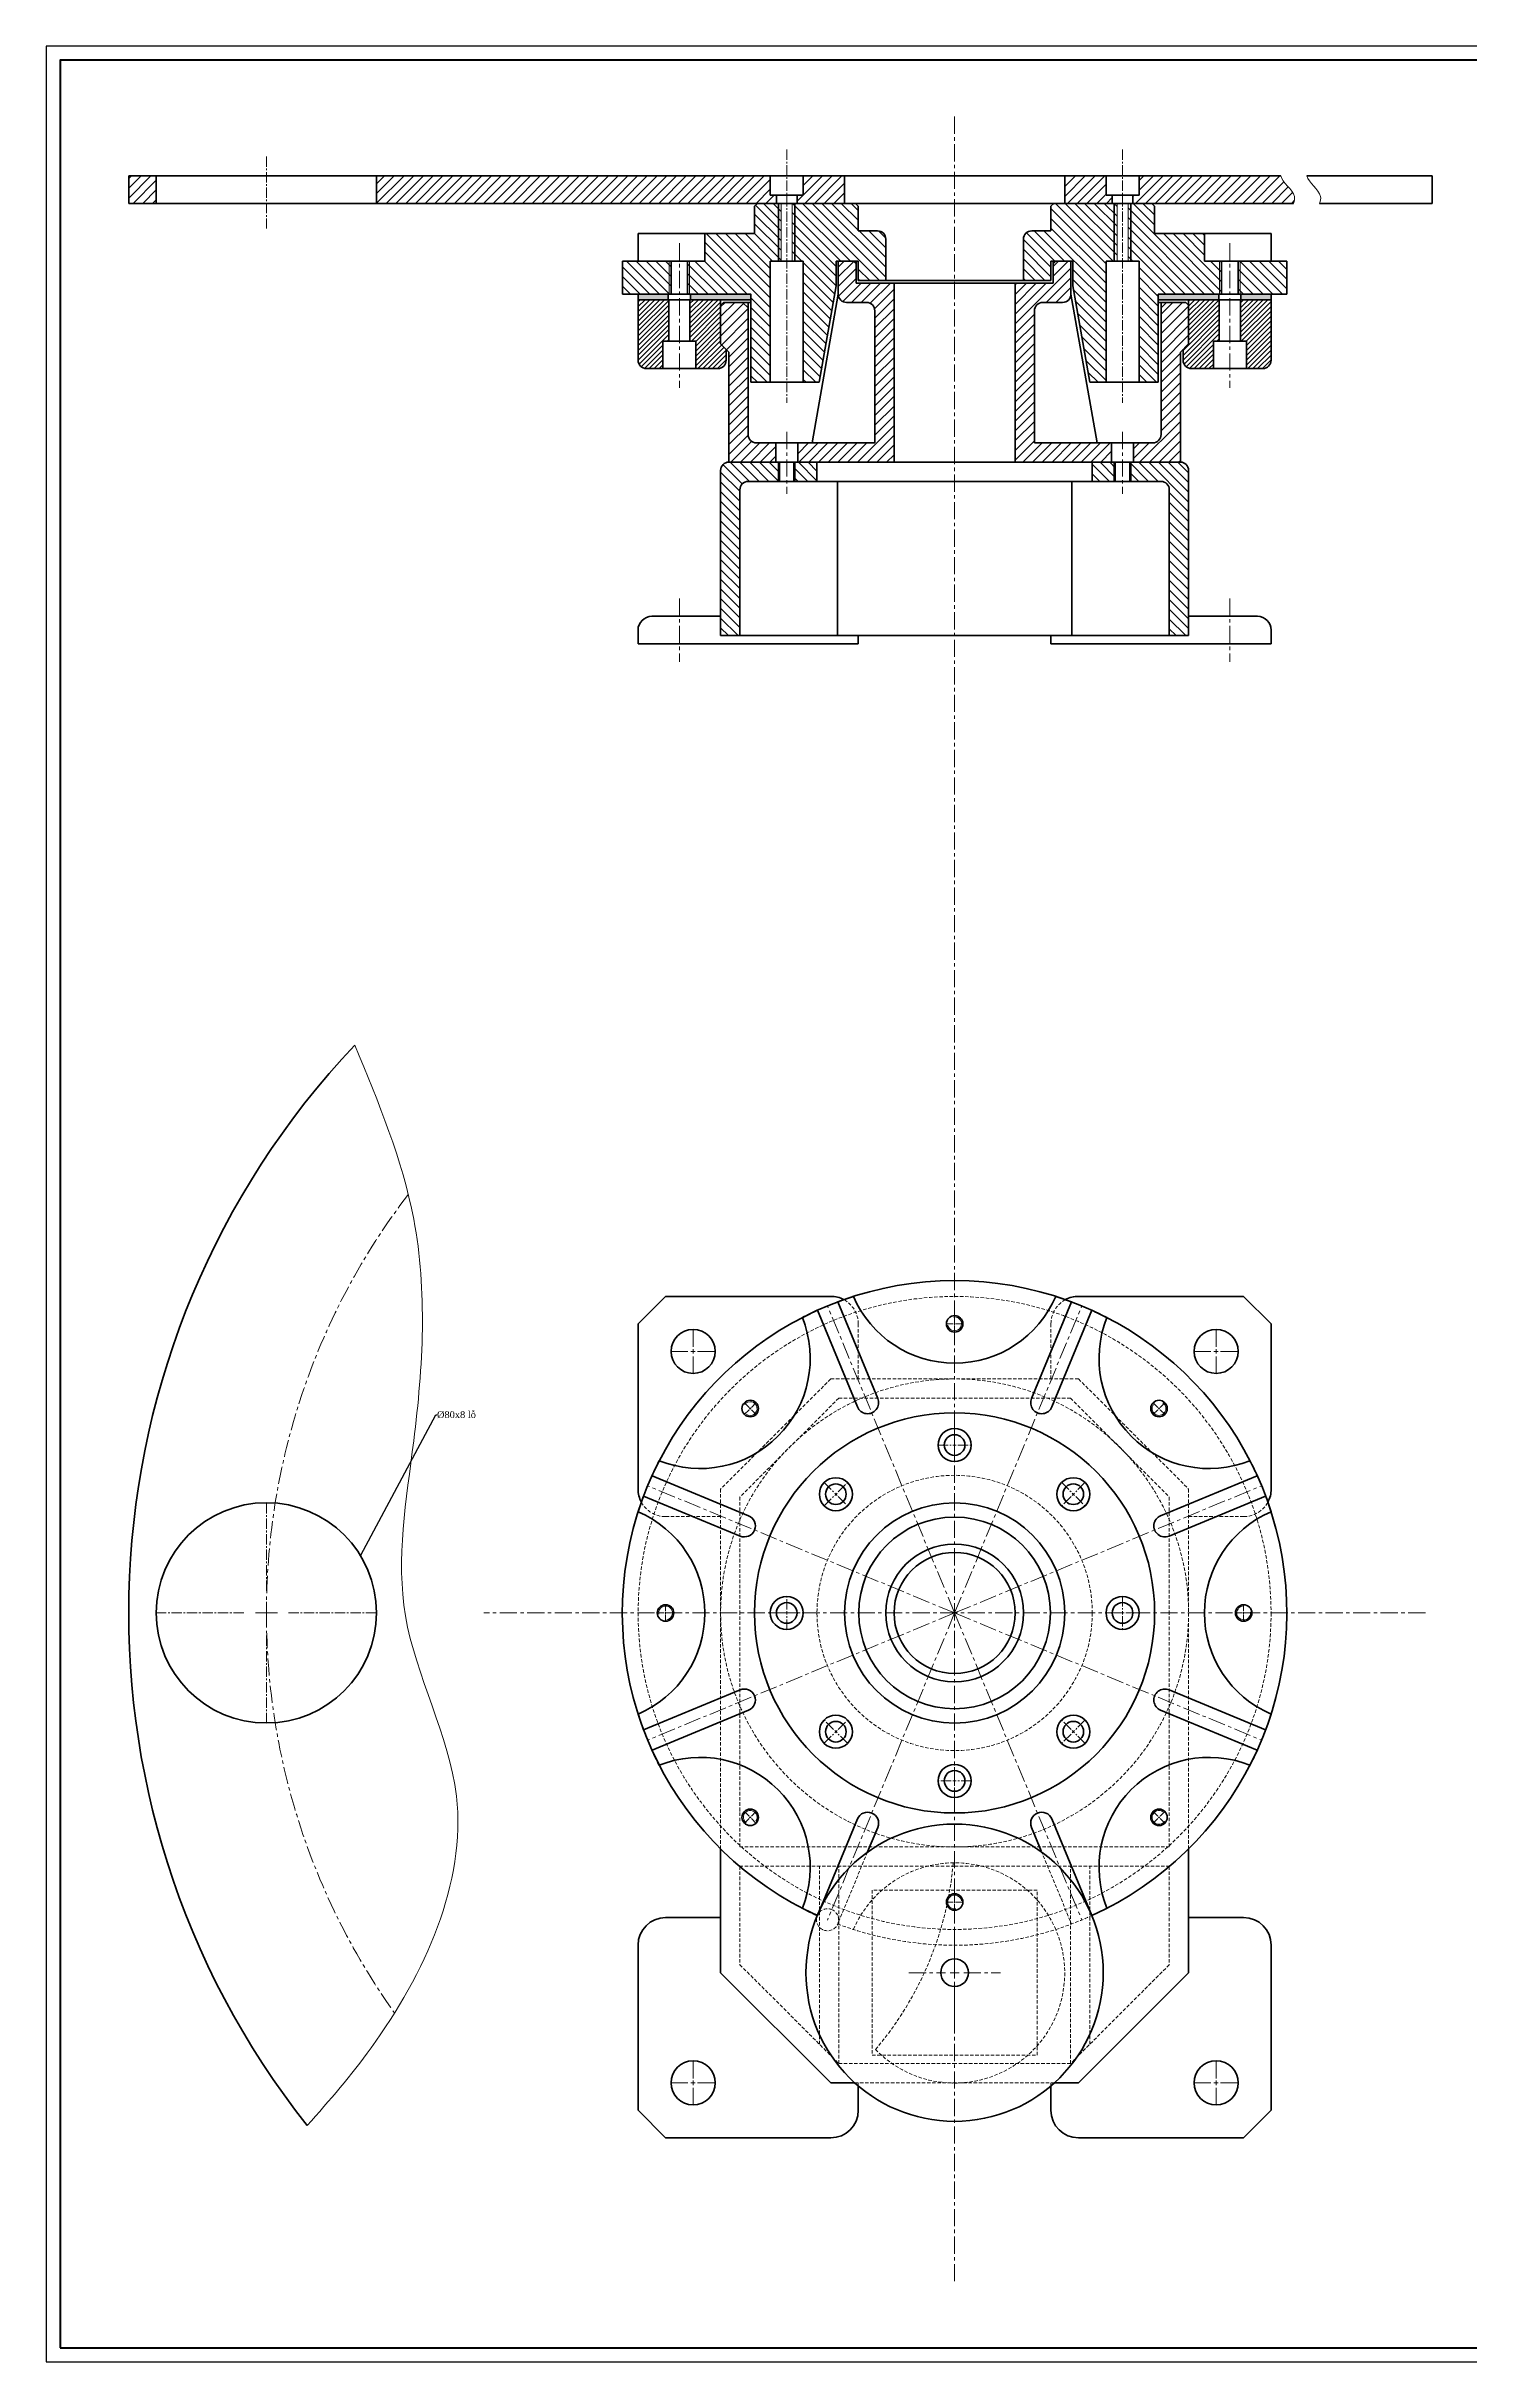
# Model space of a CAD drawing. Header units: millimetres. Extents: x 0 to 4934, y -1200 to 1230.
# Drawn here: x 1399 to 1916, y 388 to 1230 of the extents above; entities that cross this region are included whole.
import ezdxf
from ezdxf import colors
from ezdxf.entities.mleader import LeaderData, LeaderLine
from ezdxf.enums import TextEntityAlignment as Align
from ezdxf.math import Vec2, Vec3

# ---------------------------------------------------------------- set-up
doc = ezdxf.new("R2010")
doc.units = ezdxf.units.MM
doc.header["$LTSCALE"] = 5
doc.header["$MEASUREMENT"] = 0
for name, pattern in [('CENTER', [2, 1.25, -0.25, 0.25, -0.25]), ('CENTER2', [1.125, 0.75, -0.125, 0.125, -0.125]), ('HIDDEN', [0.375, 0.25, -0.125])]:
    doc.linetypes.add(name, pattern=pattern)
for name, color, linetype, lineweight in [('AM_5', 3, 'Continuous', 15), ('duong tam', 3, 'CENTER', 15), ('gach vat lieu', 3, 'Continuous', 15), ('LIENDAM', 3, 'Continuous', 50), ('net dam', 7, 'Continuous', 35), ('net dut', 7, 'HIDDEN', 15), ('net dut tim', 6, 'HIDDEN', 15), ('net manh', 7, 'Continuous', 15), ('ref', 6, 'Continuous', 15)]:
    doc.layers.add(name, color=color, linetype=linetype, lineweight=lineweight)
doc.styles.get("Standard").update_dxf_attribs({"font": 'times.ttf', "height": 2.5})

# ---------------------------------------------------------------- blocks, each defined once
blk = doc.blocks.new('Khung A0 nằm')
at = {"layer": 'Defpoints'}
blk.add_lwpolyline([(0, 0), (1189, 0), (1189, 841), (0, 841)], close=True, dxfattribs=at)
at = {"layer": 'LIENDAM', "color": 3}
blk.add_lwpolyline([(5, 5), (1184, 5), (1184, 836), (5, 836)], close=True, dxfattribs=at)
at = {"layer": 'net dam'}
for tag, p in [('NG.THKE_1', (1027.5, 32.5)), ('NGAY-1', (1059, 32.5)), ('NG.THKE_2', (1027.5, 27.5)), ('NGAY-2', (1059, 27.5)), ('TEN_BAN_VE', (1094, 30)), ('SO_LUONG', (1134, 30)), ('KHOI_LUONG', (1154, 30)), ('TI_LE', (1174, 30)), ('NG.HD_3', (1027.5, 22.5)), ('NG.HD_4', (1027.5, 17.5)), ('NGAY-3', (1059, 22.5)), ('NGAY-4', (1059, 17.5))]:
    blk.add_attdef(tag, text='', height=2.5, dxfattribs=at).set_placement(p, align=Align.MIDDLE_CENTER)
blk = doc.blocks.new('*U6')
at = {"layer": 'duong tam', "color": 0, "transparency": 16777216}
for p, q in [((0, 3.3), (0, 16.62)), ((-16.62, 0), (-3.3, 0)), ((3.3, 0), (16.62, 0)), ((0, -16.62), (0, -3.3))]:
    blk.add_line(p, q, dxfattribs=at)
at = {"layer": 'duong tam', "color": 0, "linetype": 'Continuous', "transparency": 16777216}
for p, q in [((-1.65, 0), (1.65, 0)), ((0, -1.65), (0, 1.65))]:
    blk.add_line(p, q, dxfattribs=at)
blk = doc.blocks.new('*U7')
at = {"layer": 'duong tam', "color": 0, "linetype": 'CENTER2', "transparency": 16777216}
blk.add_line((0, 30), (0, -62), dxfattribs=at)
blk = doc.blocks.new('*U8')
at = {"layer": 'duong tam', "color": 0, "transparency": 16777216}
for p, q in [((-8.12, 0), (-1.6, 0)), ((0, 1.6), (0, 8.12)), ((1.6, 0), (8.12, 0)), ((0, -8.12), (0, -1.6))]:
    blk.add_line(p, q, dxfattribs=at)
at = {"layer": 'duong tam', "color": 0, "linetype": 'Continuous', "transparency": 16777216}
for p, q in [((-0.8, 0), (0.8, 0)), ((0, -0.8), (0, 0.8))]:
    blk.add_line(p, q, dxfattribs=at)
blk = doc.blocks.new('*U9')
at = {"layer": 'duong tam', "color": 0, "linetype": 'CENTER2', "transparency": 16777216}
for p, q in [((0, 8), (0, 40.12)), ((-40.12, 0), (-8, 0)), ((8, 0), (40.12, 0)), ((0, -40.12), (0, -8))]:
    blk.add_line(p, q, dxfattribs=at)
at = {"layer": 'duong tam', "color": 0, "linetype": 'Continuous', "transparency": 16777216}
for p, q in [((-4, 0), (4, 0)), ((0, -4), (0, 4))]:
    blk.add_line(p, q, dxfattribs=at)
blk = doc.blocks.new('*U10')
at = {"layer": 'duong tam', "color": 0, "linetype": 'CENTER2', "transparency": 16777216}
blk.add_line((0, 12), (0, -14.12), dxfattribs=at)
blk = doc.blocks.new('*U13')
at = {"layer": 'duong tam', "color": 0, "linetype": 'CENTER2', "transparency": 16777216}
for p, q in [((-3.12, 0), (-0.6, 0)), ((0, 0.6), (0, 3.12)), ((0.6, 0), (3.12, 0)), ((0, -3.12), (0, -0.6))]:
    blk.add_line(p, q, dxfattribs=at)
at = {"layer": 'duong tam', "color": 0, "linetype": 'Continuous', "transparency": 16777216}
for p, q in [((-0.3, 0), (0.3, 0)), ((0, -0.3), (0, 0.3))]:
    blk.add_line(p, q, dxfattribs=at)
blk = doc.blocks.new('*U11')
at = {"layer": 'net dam'}
blk.add_circle((0, 0), 3, dxfattribs=at)
at = {"layer": 'net manh'}
blk.add_arc((0, 0), 2.5, 280, 190, dxfattribs=at)
at = {"layer": 'duong tam', "linetype": 'CENTER2'}
blk.add_blockref('*U13', (0, 0), dxfattribs=at)
blk = doc.blocks.new('*U12')
at = {"layer": 'duong tam', "color": 0, "linetype": 'ByBlock', "lineweight": -2, "transparency": 16777216}
for p, rotation in [((2647.5, 1139.5), 270), ((2573.25, 1108.75), 314.9999999999999), ((2721.75, 1108.75), 225), ((2752.5, 1034.5), 180), ((2573.25, 960.25), 44.99999999999999), ((2721.75, 960.25), 134.9999999999999), ((2647.5, 929.5), 90.00000000000001)]:
    blk.add_blockref('*U11', p, dxfattribs=dict(at, rotation=rotation))
blk.add_blockref('*U11', (2542.5, 1034.5), dxfattribs=at)
blk = doc.blocks.new('*U14')
at = {"layer": 'duong tam', "color": 0, "transparency": 16777216}
for p, q in [((-8.12, 0), (-1.6, 0)), ((0, 1.6), (0, 8.12)), ((1.6, 0), (8.12, 0)), ((0, -8.12), (0, -1.6))]:
    blk.add_line(p, q, dxfattribs=at)
at = {"layer": 'duong tam', "color": 0, "linetype": 'Continuous', "transparency": 16777216}
for p, q in [((-0.8, 0), (0.8, 0)), ((0, -0.8), (0, 0.8))]:
    blk.add_line(p, q, dxfattribs=at)
blk = doc.blocks.new('*U17')
at = {"layer": 'duong tam', "color": 0, "linetype": 'CENTER2', "transparency": 16777216}
for p, q in [((-6.12, 0), (-1.2, 0)), ((0, 1.2), (0, 6.12)), ((1.2, 0), (6.12, 0)), ((0, -6.12), (0, -1.2))]:
    blk.add_line(p, q, dxfattribs=at)
at = {"layer": 'duong tam', "color": 0, "linetype": 'Continuous', "transparency": 16777216}
for p, q in [((-0.6, 0), (0.6, 0)), ((0, -0.6), (0, 0.6))]:
    blk.add_line(p, q, dxfattribs=at)
blk = doc.blocks.new('*U15')
at = {"layer": 'net dam'}
for radius in [6, 3.75]:
    blk.add_circle((0, 0), radius, dxfattribs=at)
at = {"layer": 'duong tam', "linetype": 'CENTER2'}
blk.add_blockref('*U17', (0, 0), dxfattribs=at)
blk = doc.blocks.new('*U16')
at = {"layer": 'ref', "color": 0, "linetype": 'ByBlock', "lineweight": -2, "transparency": 16777216}
for p, rotation in [((2647.5, 1095.5), 270), ((2604.37, 1077.63), 315.0000000000001), ((2690.63, 1077.63), 225), ((2708.5, 1034.5), 180), ((2604.37, 991.37), 44.99999999999996), ((2690.63, 991.37), 135), ((2647.5, 973.5), 89.99999999999997)]:
    blk.add_blockref('*U15', p, dxfattribs=dict(at, rotation=rotation))
blk.add_blockref('*U15', (2586.5, 1034.5), dxfattribs=at)
blk = doc.blocks.new('*U18')
at = {"layer": 'duong tam', "color": 0, "transparency": 16777216}
for p, q in [((-8.12, 0), (-1.6, 0)), ((0, 1.6), (0, 8.12)), ((1.6, 0), (8.12, 0)), ((0, -8.12), (0, -1.6))]:
    blk.add_line(p, q, dxfattribs=at)
at = {"layer": 'duong tam', "color": 0, "linetype": 'Continuous', "transparency": 16777216}
for p, q in [((-0.8, 0), (0.8, 0)), ((0, -0.8), (0, 0.8))]:
    blk.add_line(p, q, dxfattribs=at)
blk = doc.blocks.new('*U19')
at = {"layer": 'duong tam', "color": 0, "transparency": 16777216}
for p, q in [((-8.12, 0), (-1.6, 0)), ((0, 1.6), (0, 8.12)), ((1.6, 0), (8.12, 0)), ((0, -8.12), (0, -1.6))]:
    blk.add_line(p, q, dxfattribs=at)
at = {"layer": 'duong tam', "color": 0, "linetype": 'Continuous', "transparency": 16777216}
for p, q in [((-0.8, 0), (0.8, 0)), ((0, -0.8), (0, 0.8))]:
    blk.add_line(p, q, dxfattribs=at)
blk = doc.blocks.new('*U20')
at = {"layer": 'duong tam', "color": 0, "linetype": 'CENTER2', "transparency": 16777216}
blk.add_line((0, 30), (0, -62), dxfattribs=at)
blk = doc.blocks.new('*U21')
at = {"layer": 'duong tam', "color": 0, "linetype": 'CENTER2', "transparency": 16777216}
blk.add_line((0, 30), (0, -62), dxfattribs=at)

msp = doc.modelspace()

# ---------------------------------------------------------------- hatches: boundary and pattern name
at = {"layer": 'gach vat lieu'}
h = msp.add_hatch(dxfattribs=at)
h.set_pattern_fill('ANSI31', color=256, scale=20)
h.paths.add_polyline_path([(1438.96, 1172.46), (1438.96, 1182.46), (1428.96, 1182.46), (1428.96, 1172.46)])
h.paths.add_polyline_path([(1664.21, 1172.46), (1664.21, 1175.46), (1661.96, 1175.46), (1661.96, 1182.46), (1518.96, 1182.46), (1518.96, 1172.46)])
h.paths.add_polyline_path([(1673.96, 1182.46), (1673.96, 1175.46), (1671.71, 1175.46), (1671.71, 1172.46), (1688.96, 1172.46), (1688.96, 1182.46)])
h = msp.add_hatch(dxfattribs=at)
h.set_pattern_fill('ANSI31', color=256, scale=20)
h.paths.add_polyline_path([(1786.21, 1175.46), (1783.96, 1175.46), (1783.96, 1182.46), (1768.96, 1182.46), (1768.96, 1172.46), (1786.21, 1172.46)])
edge = h.paths.add_edge_path()
edge.add_spline(control_points=[(1852.07, 1172.46), (1852.42, 1173.3), (1853.08, 1176.81), (1847.9, 1179.95), (1847.46, 1182.46)], knot_values=[7.661414, 7.661414, 7.661414, 7.661414, 10.429579, 19.440325, 19.440325, 19.440325, 19.440325], degree=3, periodic=0)
edge.add_line((1847.46, 1182.46), (1795.96, 1182.46))
edge.add_line((1795.96, 1182.46), (1795.96, 1175.46))
edge.add_line((1795.96, 1175.46), (1793.71, 1175.46))
edge.add_line((1793.71, 1175.46), (1793.71, 1172.46))
edge.add_line((1793.71, 1172.46), (1852.07, 1172.46))
h = msp.add_hatch(dxfattribs=at)
h.set_pattern_fill('ANSI31', color=256, scale=20, angle=90)
h.paths.add_polyline_path([(1661.96, 1151.46), (1664.96, 1151.46), (1664.96, 1172.46), (1657.31, 1172.46), (1656.31, 1171.46), (1656.31, 1161.46), (1638.22, 1161.46), (1638.22, 1151.46), (1632.71, 1151.46), (1632.71, 1139.46), (1654.96, 1139.46), (1654.96, 1137.46), (1654.96, 1107.46), (1661.96, 1107.46)])
h.paths.add_polyline_path([(1625.21, 1151.46), (1608.27, 1151.46), (1608.27, 1139.46), (1625.21, 1139.46)])
h.paths.add_polyline_path([(1625.96, 1151.46), (1625.21, 1151.46), (1625.21, 1139.46), (1625.96, 1139.46)])
h.paths.add_polyline_path([(1632.71, 1151.46), (1631.96, 1151.46), (1631.96, 1139.46), (1632.71, 1139.46)])
h.paths.add_polyline_path([(1688.96, 1172.46), (1670.96, 1172.46), (1670.96, 1151.46), (1673.96, 1151.46), (1673.96, 1107.46), (1679.79, 1107.46), (1685.96, 1142.46), (1685.96, 1151.46), (1688.96, 1151.46)])
h.paths.add_polyline_path([(1665.96, 1172.46), (1664.96, 1172.46), (1664.96, 1151.46), (1665.96, 1151.46)])
h.paths.add_polyline_path([(1670.96, 1172.46), (1669.96, 1172.46), (1669.96, 1151.46), (1670.96, 1151.46)])
h.paths.add_polyline_path([(1703.96, 1159.46, 0.414214), (1700.96, 1162.46), (1693.96, 1162.46), (1693.96, 1171.46), (1692.96, 1172.46), (1688.96, 1172.46), (1688.96, 1151.46), (1692.21, 1151.46), (1693.21, 1151.46), (1693.96, 1151.46), (1693.96, 1144.46), (1703.96, 1144.46)])
h = msp.add_hatch(dxfattribs=at)
h.set_pattern_fill('ANSI31', color=256, scale=20, angle=90)
h.paths.add_polyline_path([(1795.96, 1151.46), (1792.96, 1151.46), (1792.96, 1172.46), (1800.62, 1172.46), (1801.62, 1171.46), (1801.62, 1161.46), (1819.71, 1161.46), (1819.71, 1151.46), (1825.21, 1151.46), (1825.21, 1139.46), (1802.96, 1139.46), (1802.96, 1137.46), (1802.96, 1107.46), (1795.96, 1107.46)])
h.paths.add_polyline_path([(1832.71, 1151.46), (1849.66, 1151.46), (1849.66, 1139.46), (1832.71, 1139.46)])
h.paths.add_polyline_path([(1831.96, 1151.46), (1832.71, 1151.46), (1832.71, 1139.46), (1831.96, 1139.46)])
h.paths.add_polyline_path([(1825.21, 1151.46), (1825.96, 1151.46), (1825.96, 1139.46), (1825.21, 1139.46)])
h.paths.add_polyline_path([(1768.96, 1172.46), (1786.96, 1172.46), (1786.96, 1151.46), (1783.96, 1151.46), (1783.96, 1107.46), (1778.14, 1107.46), (1771.96, 1142.46), (1771.96, 1151.46), (1768.96, 1151.46)])
h.paths.add_polyline_path([(1791.96, 1172.46), (1792.96, 1172.46), (1792.96, 1151.46), (1791.96, 1151.46)])
h.paths.add_polyline_path([(1786.96, 1172.46), (1787.96, 1172.46), (1787.96, 1151.46), (1786.96, 1151.46)])
h.paths.add_polyline_path([(1753.96, 1159.46, -0.414214), (1756.96, 1162.46), (1763.96, 1162.46), (1763.96, 1171.46), (1764.96, 1172.46), (1768.96, 1172.46), (1768.96, 1151.46), (1765.71, 1151.46), (1764.71, 1151.46), (1763.96, 1151.46), (1763.96, 1144.46), (1753.96, 1144.46)])
h = msp.add_hatch(dxfattribs=at)
h.set_pattern_fill('ANSI31', color=256, scale=20)
h.paths.add_polyline_path([(1653.96, 1134.46), (1651.96, 1136.46), (1644.96, 1136.46), (1643.96, 1135.46), (1643.96, 1121.46), (1646.96, 1118.46), (1646.96, 1078.46), (1663.96, 1078.46), (1663.96, 1085.46), (1656.96, 1085.46, -0.414214), (1653.96, 1088.46), (1653.96, 1103.46)])
h.paths.add_polyline_path([(1706.96, 1143.46), (1696.96, 1143.46), (1693.21, 1143.46), (1693.21, 1150.46), (1692.21, 1151.46), (1686.71, 1151.46), (1686.71, 1139.46, 0.414214), (1689.71, 1136.46), (1696.96, 1136.46, -0.414214), (1699.96, 1133.46), (1699.96, 1085.46), (1671.96, 1085.46), (1671.96, 1078.46), (1706.96, 1078.46)])
h = msp.add_hatch(dxfattribs=at)
h.set_pattern_fill('ANSI31', color=256, scale=20)
h.paths.add_polyline_path([(1803.96, 1134.46), (1805.96, 1136.46), (1812.96, 1136.46), (1813.96, 1135.46), (1813.96, 1121.46), (1810.96, 1118.46), (1810.96, 1078.46), (1793.96, 1078.46), (1793.96, 1085.46), (1800.96, 1085.46, 0.414214), (1803.96, 1088.46), (1803.96, 1103.46)])
h.paths.add_polyline_path([(1750.96, 1143.46), (1760.96, 1143.46), (1764.71, 1143.46), (1764.71, 1150.46), (1765.71, 1151.46), (1771.21, 1151.46), (1771.21, 1139.46, -0.414214), (1768.21, 1136.46), (1760.96, 1136.46, 0.414214), (1757.96, 1133.46), (1757.96, 1085.46), (1785.96, 1085.46), (1785.96, 1078.46), (1750.96, 1078.46)])
h = msp.add_hatch(color=256, dxfattribs=at)
h.dxf.hatch_style = 1
h.paths.add_polyline_path([(1624.96, 1139.46), (1614, 1139.46), (1614, 1137.46), (1624.96, 1137.46)])
h.paths.add_polyline_path([(1654.96, 1139.46), (1632.96, 1139.46), (1632.96, 1137.46), (1654.96, 1137.46)])
h = msp.add_hatch(dxfattribs=at)
h.set_pattern_fill('ANSI31', color=256, scale=10)
h.paths.add_polyline_path([(1625.11, 1137.46), (1614, 1137.46), (1614, 1115.46, 0.414214), (1617, 1112.46), (1622.96, 1112.46), (1622.96, 1122.46), (1625.11, 1122.46)])
h.paths.add_polyline_path([(1643.96, 1137.46), (1632.81, 1137.46), (1632.81, 1122.46), (1634.96, 1122.46), (1634.96, 1112.46), (1642.96, 1112.46, 0.414214), (1645.96, 1115.46), (1645.96, 1119.46), (1643.96, 1121.46)])
h = msp.add_hatch(color=256, dxfattribs=at)
h.dxf.hatch_style = 1
h.paths.add_polyline_path([(1832.96, 1139.46), (1832.96, 1137.46), (1843.92, 1137.46), (1843.92, 1139.46)])
h.paths.add_polyline_path([(1802.96, 1139.46), (1802.96, 1137.46), (1824.96, 1137.46), (1824.96, 1139.46)])
h = msp.add_hatch(dxfattribs=at)
h.set_pattern_fill('ANSI31', color=256, scale=10)
h.paths.add_polyline_path([(1832.81, 1122.46), (1834.96, 1122.46), (1834.96, 1112.46), (1840.92, 1112.46, 0.414214), (1843.92, 1115.46), (1843.92, 1137.46), (1832.81, 1137.46)])
h.paths.add_polyline_path([(1813.96, 1121.46), (1811.96, 1119.46), (1811.96, 1115.46, 0.414214), (1814.96, 1112.46), (1822.96, 1112.46), (1822.96, 1122.46), (1825.11, 1122.46), (1825.11, 1137.46), (1813.96, 1137.46)])
h = msp.add_hatch(dxfattribs=at)
h.set_pattern_fill('ANSI31', color=256, scale=20, angle=90)
h.paths.add_polyline_path([(1664.96, 1078.46), (1646.96, 1078.46, 0.414214), (1643.96, 1075.46), (1643.96, 1015.46), (1650.96, 1015.46), (1650.96, 1068.46, -0.414214), (1653.96, 1071.46), (1664.96, 1071.46)])
h.paths.add_polyline_path([(1665.46, 1078.46), (1664.96, 1078.46), (1664.96, 1071.46), (1665.46, 1071.46)])
h.paths.add_polyline_path([(1670.96, 1078.46), (1670.46, 1078.46), (1670.46, 1071.46), (1670.96, 1071.46)])
h.paths.add_polyline_path([(1678.96, 1078.46), (1670.96, 1078.46), (1670.96, 1071.46), (1678.96, 1071.46)])
h = msp.add_hatch(dxfattribs=at)
h.set_pattern_fill('ANSI31', color=256, scale=20, angle=90)
h.paths.add_polyline_path([(1792.96, 1078.46), (1810.96, 1078.46, -0.414214), (1813.96, 1075.46), (1813.96, 1015.46), (1806.96, 1015.46), (1806.96, 1068.46, 0.414214), (1803.96, 1071.46), (1792.96, 1071.46)])
h.paths.add_polyline_path([(1792.46, 1078.46), (1792.96, 1078.46), (1792.96, 1071.46), (1792.46, 1071.46)])
h.paths.add_polyline_path([(1786.96, 1078.46), (1787.46, 1078.46), (1787.46, 1071.46), (1786.96, 1071.46)])
h.paths.add_polyline_path([(1778.96, 1078.46), (1786.96, 1078.46), (1786.96, 1071.46), (1778.96, 1071.46)])

# ---------------------------------------------------------------- linework, layer by layer
at = {"layer": 'AM_5'}
msp.add_open_spline([(1511.08, 866.68), (1519.72, 845.88), (1538.74, 799.99), (1534.62, 728.61), (1521.88, 657.19), (1562.56, 585.99), (1530.5, 516.68), (1501.99, 483.43), (1493.74, 474.27)], degree=3, knots=[0.299456, 0.299456, 0.299456, 0.299456, 67.041032, 147.541032, 211.111859, 279.17433, 375.783077, 411.902723, 411.902723, 411.902723, 411.902723], dxfattribs=at)
at = {"layer": 'duong tam'}
for p, q in [((1728.96, 1203.96), (1728.96, 416.96)), ((1628.96, 1157.96), (1628.96, 1105.46)), ((1828.96, 1157.96), (1828.96, 1105.46)), ((1667.96, 1089.46), (1667.96, 1066.96)), ((1789.96, 1089.46), (1789.96, 1066.96)), ((1628.96, 1028.96), (1628.96, 1005.96)), ((1828.96, 1028.96), (1828.96, 1005.96)), ((1728.96, 660.46), (1682.74, 772.06)), ((1728.96, 660.46), (1775.19, 772.06)), ((1728.96, 660.46), (1617.36, 706.69)), ((1728.96, 660.46), (1840.56, 706.69)), ((1899.96, 660.46), (1557.96, 660.46)), ((1728.96, 660.46), (1617.36, 614.23)), ((1728.96, 660.46), (1682.74, 548.86)), ((1728.96, 660.46), (1775.19, 548.86)), ((1728.96, 660.46), (1840.56, 614.23))]:
    msp.add_line(p, q, dxfattribs=at)
msp.add_arc((1728.96, 660.46), 250, 142.53742, 215.53452, dxfattribs=at)
at = {"layer": 'gach vat lieu'}
for points in [[(1847.46, 1182.46), (1847.9, 1179.95), (1853.08, 1176.81), (1852.42, 1173.3), (1852.07, 1172.46)], [(1856.96, 1182.46), (1857.4, 1179.95), (1862.58, 1176.81), (1861.92, 1173.3), (1861.57, 1172.46)]]:
    msp.add_open_spline(points, degree=3, knots=[7.661414, 7.661414, 7.661414, 7.661414, 16.672159, 19.440325, 19.440325, 19.440325, 19.440325], dxfattribs=at)
at = {"layer": 'net dam'}
for p, q in [((1728.96, 1182.46), (1428.96, 1182.46)), ((1428.96, 1182.46), (1428.96, 1172.46)), ((1438.96, 1182.46), (1438.96, 1172.46)), ((1518.96, 1182.46), (1518.96, 1172.46)), ((1661.96, 1182.46), (1661.96, 1175.46)), ((1673.96, 1182.46), (1673.96, 1175.46)), ((1688.96, 1182.46), (1688.96, 1172.46)), ((1728.96, 1182.46), (1847.46, 1182.46)), ((1768.96, 1182.46), (1768.96, 1172.46)), ((1783.96, 1182.46), (1783.96, 1175.46)), ((1795.96, 1182.46), (1795.96, 1175.46)), ((1856.96, 1182.46), (1902.46, 1182.46)), ((1902.46, 1182.46), (1902.46, 1172.46)), ((1728.96, 1172.46), (1428.96, 1172.46)), ((1656.31, 1171.46), (1657.31, 1172.46)), ((1656.31, 1161.46), (1656.31, 1171.46)), ((1657.31, 1172.46), (1692.96, 1172.46)), ((1661.96, 1175.46), (1673.96, 1175.46)), ((1664.21, 1172.46), (1664.21, 1175.46)), ((1664.96, 1172.46), (1664.96, 1151.46)), ((1670.96, 1151.46), (1670.96, 1172.46)), ((1671.71, 1172.46), (1671.71, 1175.46)), ((1693.96, 1171.46), (1692.96, 1172.46)), ((1693.96, 1171.46), (1693.96, 1162.46)), ((1843.92, 1172.46), (1728.96, 1172.46)), ((1728.96, 1172.46), (1852.07, 1172.46)), ((1763.96, 1171.46), (1764.96, 1172.46)), ((1763.96, 1171.46), (1763.96, 1162.46)), ((1795.96, 1175.46), (1783.96, 1175.46)), ((1786.21, 1172.46), (1786.21, 1175.46)), ((1786.96, 1151.46), (1786.96, 1172.46)), ((1792.96, 1172.46), (1792.96, 1151.46)), ((1793.71, 1172.46), (1793.71, 1175.46)), ((1801.62, 1171.46), (1800.62, 1172.46)), ((1801.62, 1161.46), (1801.62, 1171.46)), ((1861.57, 1172.46), (1902.46, 1172.46)), ((1614, 1161.46), (1614, 1151.46)), ((1614, 1161.46), (1614, 1151.46)), ((1614, 1161.46), (1638.22, 1161.46)), ((1638.22, 1161.46), (1638.22, 1151.46)), ((1638.22, 1161.46), (1656.31, 1161.46)), ((1693.96, 1162.46), (1700.96, 1162.46)), ((1763.96, 1162.46), (1756.96, 1162.46)), ((1819.71, 1161.46), (1801.62, 1161.46)), ((1843.92, 1161.46), (1819.71, 1161.46)), ((1819.71, 1161.46), (1819.71, 1151.46)), ((1843.92, 1161.46), (1843.92, 1151.46)), ((1843.92, 1161.46), (1843.92, 1151.46)), ((1703.96, 1159.46), (1703.96, 1144.46)), ((1753.96, 1159.46), (1753.96, 1144.46)), ((1608.27, 1151.46), (1638.22, 1151.46)), ((1608.27, 1151.46), (1608.27, 1139.46)), ((1625.96, 1151.46), (1625.96, 1139.46)), ((1631.96, 1151.46), (1631.96, 1139.46)), ((1661.96, 1151.46), (1661.96, 1107.46)), ((1661.96, 1151.46), (1673.96, 1151.46)), ((1673.96, 1151.46), (1673.96, 1107.46)), ((1685.96, 1151.46), (1685.96, 1142.46)), ((1685.96, 1151.46), (1693.96, 1151.46)), ((1686.71, 1151.46), (1686.71, 1139.46)), ((1686.71, 1151.46), (1692.21, 1151.46)), ((1692.21, 1151.46), (1693.21, 1150.46)), ((1692.21, 1151.46), (1693.21, 1151.46)), ((1693.21, 1150.46), (1693.21, 1151.46)), ((1693.21, 1150.46), (1693.21, 1143.46)), ((1693.96, 1151.46), (1693.96, 1144.46)), ((1693.96, 1144.46), (1728.96, 1144.46)), ((1763.96, 1144.46), (1728.96, 1144.46)), ((1771.96, 1151.46), (1763.96, 1151.46)), ((1763.96, 1151.46), (1763.96, 1144.46)), ((1765.71, 1151.46), (1764.71, 1150.46)), ((1764.71, 1150.46), (1764.71, 1151.46)), ((1765.71, 1151.46), (1764.71, 1151.46)), ((1764.71, 1150.46), (1764.71, 1143.46)), ((1771.21, 1151.46), (1765.71, 1151.46)), ((1771.21, 1151.46), (1771.21, 1139.46)), ((1771.96, 1151.46), (1771.96, 1142.46)), ((1795.96, 1151.46), (1783.96, 1151.46)), ((1783.96, 1151.46), (1783.96, 1107.46)), ((1795.96, 1151.46), (1795.96, 1107.46)), ((1849.66, 1151.46), (1819.71, 1151.46)), ((1825.96, 1151.46), (1825.96, 1139.46)), ((1831.96, 1151.46), (1831.96, 1139.46)), ((1849.66, 1151.46), (1849.66, 1139.46)), ((1625.96, 1139.46), (1608.27, 1139.46)), ((1614, 1115.46), (1614, 1137.46)), ((1624, 1139.46), (1644.96, 1139.46)), ((1624.96, 1139.46), (1624.96, 1137.46)), ((1625.11, 1137.46), (1625.11, 1122.46)), ((1632.81, 1137.46), (1632.81, 1122.46)), ((1632.96, 1139.46), (1632.96, 1137.46)), ((1643.96, 1137.46), (1643.96, 1121.46)), ((1644.96, 1136.46), (1643.96, 1135.46)), ((1643.96, 1135.46), (1643.96, 1121.46)), ((1644.96, 1136.46), (1651.96, 1136.46)), ((1651.96, 1136.46), (1653.96, 1134.46)), ((1651.96, 1136.46), (1653.96, 1136.46)), ((1653.96, 1136.46), (1653.96, 1134.46)), ((1653.96, 1136.46), (1654.96, 1136.46)), ((1654.96, 1139.46), (1654.96, 1107.46)), ((1686.71, 1139.46), (1677.19, 1085.46)), ((1685.96, 1142.46), (1679.79, 1107.46)), ((1689.71, 1136.46), (1696.96, 1136.46)), ((1693.21, 1143.46), (1706.96, 1143.46)), ((1696.96, 1143.46), (1728.96, 1143.46)), ((1706.96, 1143.46), (1706.96, 1078.46)), ((1760.96, 1143.46), (1728.96, 1143.46)), ((1764.71, 1143.46), (1750.96, 1143.46)), ((1750.96, 1143.46), (1750.96, 1078.46)), ((1768.21, 1136.46), (1760.96, 1136.46)), ((1771.21, 1139.46), (1780.74, 1085.46)), ((1771.96, 1142.46), (1778.14, 1107.46)), ((1802.96, 1139.46), (1802.96, 1107.46)), ((1803.96, 1136.46), (1802.96, 1136.46)), ((1805.96, 1136.46), (1803.96, 1134.46)), ((1805.96, 1136.46), (1803.96, 1136.46)), ((1803.96, 1136.46), (1803.96, 1134.46)), ((1812.96, 1136.46), (1805.96, 1136.46)), ((1833.92, 1139.46), (1812.96, 1139.46)), ((1812.96, 1136.46), (1813.96, 1135.46)), ((1813.96, 1137.46), (1813.96, 1121.46)), ((1813.96, 1135.46), (1813.96, 1121.46)), ((1824.96, 1139.46), (1824.96, 1137.46)), ((1825.11, 1137.46), (1825.11, 1122.46)), ((1831.96, 1139.46), (1849.66, 1139.46)), ((1832.81, 1137.46), (1832.81, 1122.46)), ((1832.96, 1139.46), (1832.96, 1137.46)), ((1843.92, 1115.46), (1843.92, 1137.46)), ((1653.96, 1134.46), (1653.96, 1103.46)), ((1699.96, 1133.46), (1699.96, 1085.46)), ((1757.96, 1133.46), (1757.96, 1085.46)), ((1803.96, 1134.46), (1803.96, 1103.46)), ((1634.96, 1122.46), (1622.96, 1122.46)), ((1622.96, 1122.46), (1622.96, 1112.46)), ((1634.96, 1122.46), (1634.96, 1112.46)), ((1643.96, 1121.46), (1646.96, 1118.46)), ((1643.96, 1121.46), (1646.96, 1118.46)), ((1645.96, 1119.46), (1645.96, 1115.46)), ((1813.96, 1121.46), (1810.96, 1118.46)), ((1813.96, 1121.46), (1810.96, 1118.46)), ((1811.96, 1119.46), (1811.96, 1115.46)), ((1822.96, 1122.46), (1834.96, 1122.46)), ((1822.96, 1122.46), (1822.96, 1112.46)), ((1834.96, 1122.46), (1834.96, 1112.46)), ((1642.96, 1112.46), (1617, 1112.46)), ((1646.96, 1078.46), (1646.96, 1118.46)), ((1810.96, 1078.46), (1810.96, 1118.46)), ((1814.96, 1112.46), (1840.92, 1112.46)), ((1653.96, 1088.46), (1653.96, 1103.46)), ((1654.96, 1107.46), (1679.79, 1107.46)), ((1802.96, 1107.46), (1778.14, 1107.46)), ((1803.96, 1088.46), (1803.96, 1103.46)), ((1699.96, 1085.46), (1656.96, 1085.46)), ((1663.96, 1085.46), (1663.96, 1078.46)), ((1671.96, 1085.46), (1671.96, 1078.46)), ((1757.96, 1085.46), (1800.96, 1085.46)), ((1785.96, 1085.46), (1785.96, 1078.46)), ((1793.96, 1085.46), (1793.96, 1078.46)), ((1646.96, 1078.46), (1728.96, 1078.46)), ((1728.96, 1078.46), (1646.96, 1078.46)), ((1664.96, 1078.46), (1664.96, 1071.46)), ((1670.96, 1078.46), (1670.96, 1071.46)), ((1678.96, 1078.46), (1678.96, 1071.46)), ((1728.96, 1078.46), (1810.96, 1078.46)), ((1778.96, 1078.46), (1778.96, 1071.46)), ((1786.96, 1078.46), (1786.96, 1071.46)), ((1792.96, 1078.46), (1792.96, 1071.46)), ((1643.96, 1075.46), (1643.96, 1015.46)), ((1650.96, 1068.46), (1650.96, 1015.46)), ((1653.96, 1071.46), (1728.96, 1071.46)), ((1686.37, 1071.46), (1686.37, 1015.46)), ((1803.96, 1071.46), (1728.96, 1071.46)), ((1771.56, 1071.46), (1771.56, 1015.46)), ((1806.96, 1068.46), (1806.96, 1015.46)), ((1813.96, 1075.46), (1813.96, 1015.46)), ((1618.96, 1022.46), (1643.96, 1022.46)), ((1838.96, 1022.46), (1813.96, 1022.46)), ((1613.96, 1017.46), (1613.96, 1012.46)), ((1613.96, 1012.46), (1693.96, 1012.46)), ((1650.96, 1015.46), (1643.96, 1015.46)), ((1643.96, 1015.46), (1728.96, 1015.46)), ((1693.96, 1012.46), (1693.96, 1015.46)), ((1813.96, 1015.46), (1728.96, 1015.46)), ((1763.96, 1012.46), (1763.96, 1015.46)), ((1843.96, 1012.46), (1763.96, 1012.46)), ((1806.96, 1015.46), (1813.96, 1015.46)), ((1843.96, 1017.46), (1843.96, 1012.46)), ((1613.96, 765.46), (1623.96, 775.46)), ((1683.96, 775.46), (1623.96, 775.46)), ((1773.96, 775.46), (1833.96, 775.46)), ((1843.96, 765.46), (1833.96, 775.46)), ((1613.96, 765.46), (1613.96, 705.46)), ((1693.64, 735.29), (1679.1, 770.38)), ((1701.03, 738.36), (1686.5, 773.44)), ((1756.9, 738.36), (1771.43, 773.44)), ((1764.29, 735.29), (1778.82, 770.38)), ((1843.96, 765.46), (1843.96, 705.46)), ((1654.13, 695.79), (1619.05, 710.32)), ((1803.8, 695.79), (1838.88, 710.32)), ((1651.07, 688.4), (1615.98, 702.93)), ((1806.86, 688.4), (1841.94, 702.93)), ((1651.07, 632.53), (1615.98, 617.99)), ((1806.86, 632.53), (1841.94, 617.99)), ((1654.13, 625.13), (1619.05, 610.6)), ((1803.8, 625.13), (1838.88, 610.6)), ((1693.64, 585.63), (1679.1, 550.54)), ((1701.03, 582.57), (1697.33, 573.65)), ((1756.9, 582.57), (1760.44, 574.01)), ((1764.29, 585.63), (1778.82, 550.54)), ((1643.96, 529.8), (1643.96, 574.77)), ((1813.96, 529.8), (1813.96, 574.77)), ((1623.96, 549.8), (1643.96, 549.8)), ((1833.96, 549.8), (1813.96, 549.8)), ((1613.96, 479.8), (1613.96, 539.8)), ((1843.96, 479.8), (1843.96, 539.8)), ((1643.96, 529.8), (1683.96, 489.8)), ((1813.96, 529.8), (1773.96, 489.8)), ((1683.96, 489.8), (1692.69, 489.8)), ((1693.96, 479.8), (1693.96, 488.68)), ((1763.96, 479.8), (1763.96, 488.68)), ((1773.96, 489.8), (1765.24, 489.8)), ((1613.96, 479.8), (1623.96, 469.8)), ((1843.96, 479.8), (1833.96, 469.8)), ((1675.15, 469.8), (1623.96, 469.8)), ((1683.96, 469.8), (1675.15, 469.8)), ((1773.96, 469.8), (1782.78, 469.8)), ((1782.78, 469.8), (1833.96, 469.8))]:
    msp.add_line(p, q, dxfattribs=at)
for points in [[(1614, 1139.46), (1654.96, 1139.46), (1654.96, 1137.46), (1614, 1137.46)], [(1843.92, 1139.46), (1802.96, 1139.46), (1802.96, 1137.46), (1843.92, 1137.46)]]:
    msp.add_lwpolyline(points, close=True, dxfattribs=at)
for centre, radius in [((1633.96, 755.46), 8), ((1823.96, 755.46), 8), ((1728.96, 660.46), 72.66), ((1478.96, 660.49), 40), ((1728.96, 660.46), 40), ((1728.96, 660.46), 34.82), ((1728.96, 660.46), 25), ((1728.96, 660.46), 22), ((1728.96, 529.8), 54), ((1728.96, 529.8), 5), ((1633.96, 489.8), 8), ((1823.96, 489.8), 8)]:
    msp.add_circle(centre, radius, dxfattribs=at)
for centre, radius, start, end in [((1700.96, 1159.46), 3, 0, 90), ((1756.96, 1159.46), 3, 90, 180), ((1689.71, 1139.46), 3, 180, 270), ((1696.96, 1133.46), 3, 0, 90), ((1760.96, 1133.46), 3, 90, 180), ((1768.21, 1139.46), 3, 270, 0), ((1617, 1115.46), 3, 180, 270), ((1642.96, 1115.46), 3, 270, 0), ((1814.96, 1115.46), 3, 180, 270), ((1840.92, 1115.46), 3, 270, 0), ((1656.96, 1088.46), 3, 180, 270), ((1800.96, 1088.46), 3, 270, 0), ((1646.96, 1075.46), 3, 90, 180), ((1810.96, 1075.46), 3, 0, 90), ((1653.96, 1068.46), 3, 90, 180), ((1803.96, 1068.46), 3, 0, 90), ((1618.96, 1017.46), 5, 90, 180), ((1838.96, 1017.46), 5, 0, 90), ((1728.96, 660.46), 300, 136.57535, 218.36374), ((1728.96, 660.46), 120.7, 294.39917, 245.60083), ((1683.96, 765.46), 10, 61.55837, 90), ((1728.96, 660.46), 120.7, 107.72955, 110.60083), ((1728.96, 791.21), 40, 203.23658, 336.76342), ((1728.96, 660.46), 120.7, 69.39917, 72.27045), ((1773.96, 765.46), 10, 90, 118.44163), ((1636.51, 752.91), 40, 248.23658, 21.76342), ((1728.96, 660.46), 120.7, 114.39917, 117.27045), ((1728.96, 660.46), 120.7, 62.72955, 65.60083), ((1821.42, 752.91), 40, 158.23658, 291.76342), ((1697.33, 736.82), 4, 202.5, 22.5), ((1760.59, 736.82), 4, 157.5, 337.5), ((1728.96, 660.46), 120.7, 152.72955, 155.60083), ((1728.96, 660.46), 120.7, 24.39917, 27.27045), ((1623.96, 705.46), 10, 180, 208.44163), ((1728.96, 660.46), 120.7, 159.39917, 162.27045), ((1728.96, 660.46), 120.7, 17.72955, 20.60083), ((1833.96, 705.46), 10, 331.55837, 0), ((1598.22, 660.46), 40, 293.23658, 66.76342), ((1652.6, 692.09), 4, 247.5, 67.5), ((1805.33, 692.09), 4, 112.5, 292.5), ((1859.71, 660.46), 40, 113.23658, 246.76342), ((1652.6, 628.83), 4, 292.5, 112.5), ((1805.33, 628.83), 4, 67.5, 247.5), ((1728.96, 660.46), 120.7, 197.72955, 200.60083), ((1728.96, 660.46), 120.7, 339.39917, 342.27045), ((1728.96, 660.46), 120.7, 204.39917, 207.27045), ((1636.51, 568.01), 40, 338.23658, 111.76342), ((1821.42, 568.01), 40, 68.23658, 201.76342), ((1728.96, 660.46), 120.7, 332.72955, 335.60083), ((1697.33, 584.1), 4, 337.5, 157.5), ((1760.59, 584.1), 4, 22.5, 202.5), ((1623.96, 539.8), 10, 90, 180), ((1728.96, 660.46), 120.7, 242.72955, 245.60083), ((1833.96, 539.8), 10, 360, 90), ((1683.96, 479.8), 10, 270, 0), ((1773.96, 479.8), 10, 180, 270)]:
    msp.add_arc(centre, radius, start, end, dxfattribs=at)
at = {"layer": 'net dut'}
for p, q in [((1697.33, 573.65), (1686.5, 547.48)), ((1760.44, 574.01), (1771.43, 547.48))]:
    msp.add_line(p, q, dxfattribs=at)
at = {"layer": 'net dut', "color": 5}
msp.add_lwpolyline([(1698.96, 499.8), (1758.96, 499.8), (1758.96, 559.8), (1698.96, 559.8)], close=True, dxfattribs=at)
at = {"layer": 'net dut'}
msp.add_circle((1728.96, 660.46), 114.96, dxfattribs=at)
for centre, radius, start, end in [((1728.96, 529.71), 40, 23.23658, 156.76342), ((1608.26, 579.97), 120.63, 319.66624, 355.11921), ((1682.8, 549.01), 4, 65.11682, 249.70153), ((1682.8, 549.01), 4, 249.70153, 65.11682), ((1728.96, 660.46), 120.7, 249.39917, 287.72955), ((1728.96, 660.46), 120.7, 287.72955, 294.39917), ((1728.96, 529.71), 40, 224.06073, 23.23658)]:
    msp.add_arc(centre, radius, start, end, dxfattribs=at)
at = {"layer": 'net dut tim'}
for p, q in [((1693.96, 765.46), (1693.96, 745.46)), ((1763.96, 765.46), (1763.96, 745.46)), ((1683.96, 745.46), (1643.96, 705.46)), ((1683.96, 745.46), (1728.96, 745.46)), ((1773.96, 745.46), (1728.96, 745.46)), ((1773.96, 745.46), (1813.96, 705.46)), ((1686.86, 738.46), (1650.96, 702.56)), ((1686.86, 738.46), (1728.96, 738.46)), ((1771.06, 738.46), (1728.96, 738.46)), ((1771.06, 738.46), (1806.96, 702.56)), ((1643.96, 705.46), (1643.96, 660.46)), ((1650.96, 702.56), (1650.96, 660.46)), ((1806.96, 702.56), (1806.96, 660.46)), ((1813.96, 705.46), (1813.96, 660.46)), ((1623.96, 695.46), (1643.96, 695.46)), ((1833.96, 695.46), (1813.96, 695.46)), ((1643.96, 574.77), (1643.96, 660.46)), ((1650.96, 575.46), (1650.96, 660.46)), ((1806.96, 575.46), (1806.96, 660.46)), ((1813.96, 574.77), (1813.96, 660.46)), ((1650.96, 598.36), (1650.96, 598.46)), ((1650.96, 588.36), (1650.96, 588.46)), ((1728.96, 575.46), (1650.96, 575.46)), ((1728.96, 575.46), (1806.96, 575.46)), ((1728.96, 568.46), (1650.96, 568.46)), ((1650.96, 568.46), (1650.96, 532.7)), ((1679.86, 503.8), (1679.86, 568.46)), ((1686.86, 496.8), (1686.86, 568.46)), ((1728.96, 568.46), (1806.96, 568.46)), ((1771.06, 496.8), (1771.06, 568.46)), ((1778.06, 503.8), (1778.06, 568.46)), ((1806.96, 568.46), (1806.96, 532.7)), ((1650.96, 532.7), (1684.49, 499.18)), ((1806.96, 532.7), (1771.06, 496.8)), ((1684.49, 499.18), (1686.86, 496.8)), ((1686.86, 496.8), (1728.96, 496.8)), ((1771.06, 496.8), (1728.96, 496.8)), ((1692.69, 489.8), (1728.96, 489.8)), ((1693.96, 488.68), (1693.96, 489.8)), ((1765.24, 489.8), (1728.96, 489.8)), ((1763.96, 488.68), (1763.96, 489.8))]:
    msp.add_line(p, q, dxfattribs=at)
for radius in [85, 50]:
    msp.add_circle((1728.96, 660.46), radius, dxfattribs=at)
for centre, start, end in [((1683.96, 765.46), 0, 61.55837), ((1773.96, 765.46), 118.44163, 180), ((1623.96, 705.46), 208.44163, 270), ((1833.96, 705.46), 270, 331.55837)]:
    msp.add_arc(centre, 10, start, end, dxfattribs=at)
at = {"layer": 'net manh'}
for p, q in [((1665.96, 1172.46), (1665.96, 1151.46)), ((1669.96, 1151.46), (1669.96, 1172.46)), ((1787.96, 1151.46), (1787.96, 1172.46)), ((1791.96, 1172.46), (1791.96, 1151.46)), ((1625.21, 1151.46), (1625.21, 1139.46)), ((1632.71, 1151.46), (1632.71, 1139.46)), ((1825.21, 1151.46), (1825.21, 1139.46)), ((1832.71, 1151.46), (1832.71, 1139.46)), ((1665.46, 1078.46), (1665.46, 1071.46)), ((1670.46, 1078.46), (1670.46, 1071.46)), ((1787.46, 1078.46), (1787.46, 1071.46)), ((1792.46, 1078.46), (1792.46, 1071.46))]:
    msp.add_line(p, q, dxfattribs=at)

# ---------------------------------------------------------------- block references
at = {"layer": 'duong tam', "linetype": 'CENTER2'}
for name, p in [('*U10', (1478.96, 1177.46)), ('*U7', (1667.96, 1161.96)), ('*U20', (1789.96, 1161.96)), ('*U21', (1789.96, 1161.96)), ('*U9', (1478.96, 660.49))]:
    msp.add_blockref(name, p, dxfattribs=at)
at = {"layer": 'duong tam'}
for name, p in [('*U12', (-918.54, -374.04)), ('*U8', (1633.96, 755.46)), ('*U19', (1823.96, 755.46)), ('*U6', (1728.96, 529.8)), ('*U14', (1633.96, 489.8)), ('*U18', (1823.96, 489.8))]:
    msp.add_blockref(name, p, dxfattribs=at)
at = {"layer": 'net dam'}
msp.add_blockref('Khung A0 nằm', (1399, 388.5), dxfattribs=at)
at = {"layer": 'ref'}
msp.add_blockref('*U16', (-918.54, -374.04), dxfattribs=at)

# ---------------------------------------------------------------- leaders
at = {"layer": 'gach vat lieu'}
ml = msp.add_multileader_mtext('Standard', dxfattribs=at)
ml.set_content('%%C80x8 lỗ', color=256)
ml.set_leader_properties()
ml.build(insert=Vec2(0, 0))
ml.multileader.update_dxf_attribs({"text_right_attachment_type": 6, "dogleg_length": 0.36, "arrow_head_size": 0.18})
ctx = ml.context
ctx.base_point, ctx.char_height, ctx.arrow_head_size, ctx.landing_gap_size, ctx.plane_origin = Vec3(1540.82, 732.46), 2.5, 0.18, 0.09, Vec3(1513.14, 681.27)
ctx.right_attachment = 6
notes = []
notes.append((ctx, [(0, (1, 1, 0), (1540.46, 732.46), (1, 0), 0.36, [(0, [(1513.14, 681.27)], 0, [])])]))
ctx.mtext.insert, ctx.mtext.flow_direction = Vec3(1540.91, 733.75), 5
for ctx, leaders in notes:
    for number, flags, end, landing, length, lines in leaders:
        leader = LeaderData()
        leader.index, (leader.has_last_leader_line, leader.has_dogleg_vector, leader.attachment_direction) = number, flags
        leader.last_leader_point, leader.dogleg_vector, leader.dogleg_length = Vec3(end), Vec3(landing), length
        for number, points, colour, breaks in lines:
            line = LeaderLine()
            line.index, line.vertices, line.color, line.breaks = number, Vec3.list(points), colors.encode_raw_color(colour), breaks
            leader.lines.append(line)
        ctx.leaders.append(leader)

doc.saveas('drawing.dxf')
